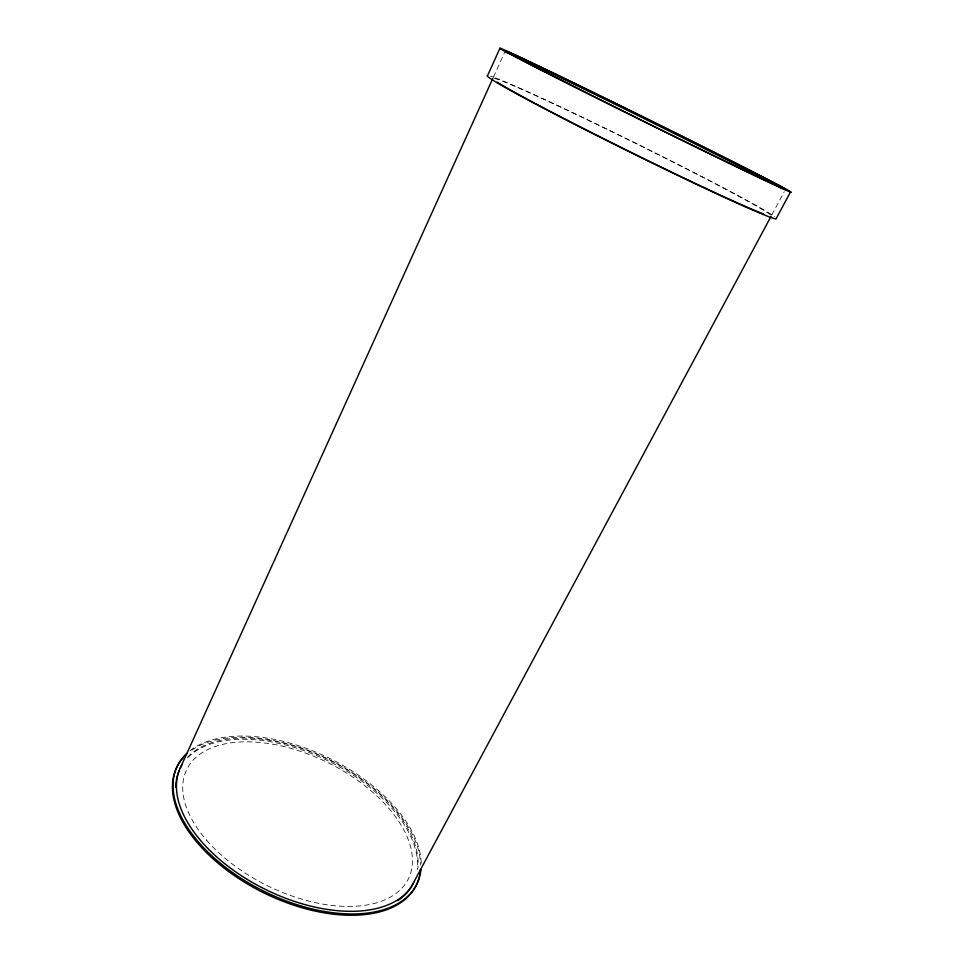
<?xml version="1.0" encoding="UTF-8"?>
<svg xmlns="http://www.w3.org/2000/svg" width="963" height="963" viewBox="0 0 963 963"><rect width="100%" height="100%" fill="white"/><g stroke="black" fill="none" stroke-linecap="round" stroke-linejoin="round"><path stroke-width="0.72" stroke-dasharray="4.82 3.61" d="M493.441 77.088L504.841 51.942M771.796 214.918L784.231 191.757M187.508 757.291A130.017 72.165 26.3 0 1 327.396 759.085A130.017 72.165 26.3 0 1 417.846 868.59M494.332 78.412A155.344 5.044 26.3 0 1 640.696 145.87A155.344 5.044 26.3 0 1 771.351 215.832M187.978 757.472A129.981 72.261 26.3 0 1 327.986 760.806A129.981 72.261 26.3 0 1 417.196 869.806M190.012 750.671A133.52 74.115 26.3 0 1 330.333 758.736A133.52 74.115 26.3 0 1 421.252 865.424M191.793 750.177A133.472 74.223 26.3 0 1 330.827 760.421A133.472 74.223 26.3 0 1 420.602 865.159M490.36 76.101A161.64 5.248 26.3 0 1 493.477 77.16M495.379 77.859A161.64 5.248 26.3 0 1 643.934 147.303A161.64 5.248 26.3 0 1 774.806 216.711M206.503 840.109A123.589 68.566 26.3 0 0 403.75 886.068A123.589 68.566 26.3 0 0 282.46 746.205A123.589 68.566 26.3 0 0 206.503 840.109"/><path stroke-width="1.44" d="M499.99 48.15L487.627 75.511A161.64 5.248 26.3 0 0 617.572 145.943A161.64 5.248 26.3 0 0 775.973 218.998L790.467 192.07A162.687 1.89 26.3 0 0 586.72 89.234A162.687 1.89 26.3 0 0 559.238 79.279A162.687 1.89 26.3 0 0 790.467 192.07M180.201 768.185L492.839 78.412M411.526 886.393L771.11 216.206M410.864 887.621A129.981 72.261 26.3 0 1 397.635 900.706M175.832 787.277A129.981 72.261 26.3 0 1 179.082 770.701M419.35 876.595A133.472 74.223 26.3 0 1 262.129 892.039A133.472 74.223 26.3 0 1 183.163 757.785M420.458 869.529A133.472 74.223 26.3 0 1 419.675 875.126M420.975 869.745A133.52 74.115 26.3 0 1 263.934 891.269A133.52 74.115 26.3 0 1 186.714 753.475M506.165 52.315A156.319 1.938 26.3 0 1 640.094 116.631A156.319 1.938 26.3 0 1 782.1 188.519M413.705 882.602A130.017 72.165 26.3 0 1 262.538 887.982A130.017 72.165 26.3 0 1 182.224 764.333M763.779 214.063A155.344 5.044 26.3 0 1 535.657 103.691M534.188 102.909A155.344 5.044 26.3 0 1 512.593 91.136M511.57 90.558A155.344 5.044 26.3 0 1 497.173 82.036M569.085 84.118A156.355 1.818 26.3 0 0 785.459 189.458A156.355 1.818 26.3 0 0 581.905 86.959A156.355 1.818 26.3 0 0 569.085 84.118"/></g></svg>
